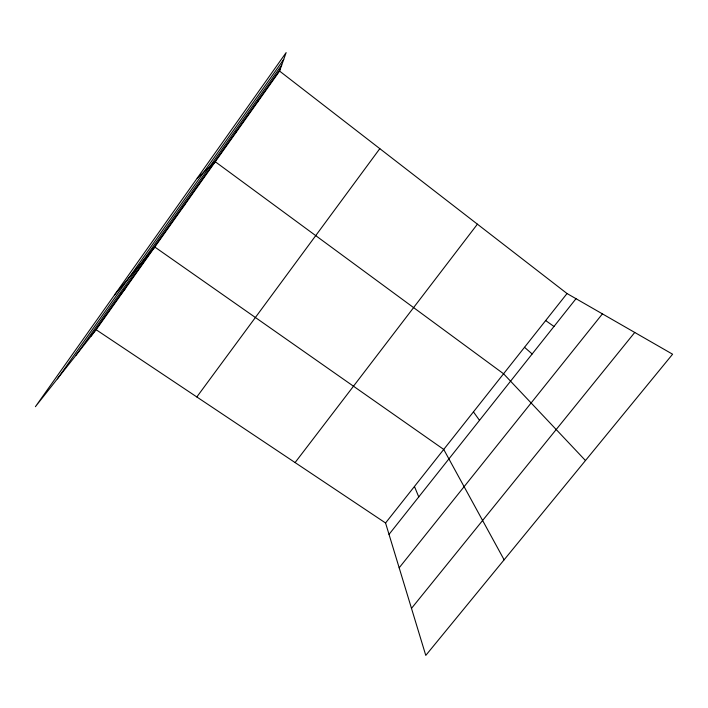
<?xml version="1.0" encoding="UTF-8"?>
<svg xmlns="http://www.w3.org/2000/svg" width="708" height="708" viewBox="0 0 708 708"><rect width="100%" height="100%" fill="white"/><g stroke="black" fill="none" stroke-linecap="round" stroke-linejoin="round"><path stroke-width="1.06" d="M279.58 71.083L286.138 52.596L35.4 406.693L96.138 329.724L279.58 71.083L567.037 293.537L672.6 354.212L425.782 655.404L385.559 522.982L96.138 329.724M57.366 378.86L283.74 59.357M75.96 355.301L281.731 65.012M91.04 336.185L280.12 69.561M196.824 396.958L379.815 148.653M295.086 462.572L477.404 224.171M385.559 522.982L567.037 293.537M389.019 534.39L576.011 298.696M399.17 567.807L602.428 313.874M121.006 293.935L125.245 288.687M411.49 608.367L634.749 332.45M114.616 294.811L154.795 247.021L443.73 449.438L504.123 559.807M182.363 207.417L184.806 204.718M197.231 178.142L215.276 161.751L503.574 373.78L585.472 460.536M235.649 132.272L236.481 131.856M545.673 320.556L553.975 326.476M524.522 347.301L532.159 353.973M473.44 411.879L479.511 420.331M414.446 486.467L418.755 496.919M257.765 101.094L257.916 101.633"/></g></svg>
